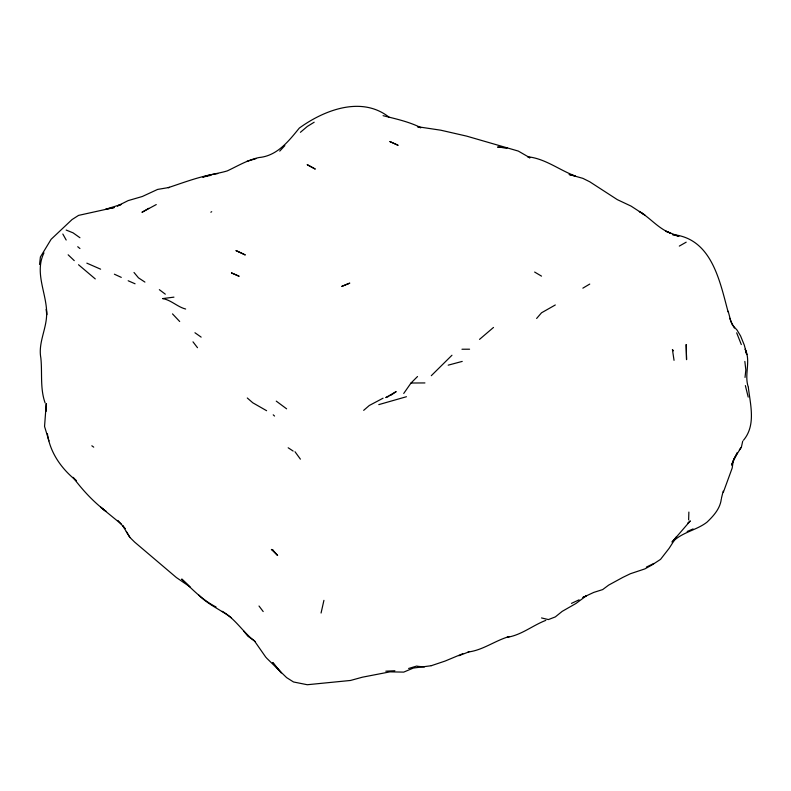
<?xml version="1.0" encoding="UTF-8"?>
<svg xmlns="http://www.w3.org/2000/svg" width="791" height="791" viewBox="0 0 791 791"><rect width="100%" height="100%" fill="white"/><g stroke="black" fill="none" stroke-linecap="round" stroke-linejoin="round"><path stroke-width="1.19" d="M46.096 411.429L46.254 403.568L44.553 426.448L48.943 440.913M688.635 519.885L688.872 512.064M745.023 377.436L745.834 369.941L744.845 361.418M39.55 264.461L40.4 256.996L51.108 239.307L72.03 219.572L78.566 215.389L114.388 207.469L105.767 209.229L121.28 204.414L117.394 205.986L128.172 200.598L142.301 196.504L157.597 189.425L169.501 187.408L168.275 187.635C184.59 182.246 200.568 176.047 217.733 173.585M321.067 613.035L323.924 600.349M733.306 460.451L732.189 468.054L723.37 492.21M741.464 446.796L742.739 441.091M721.303 498.973C720.215 508.583 713.601 515.88 706.867 522.278C696.713 530.089 683.305 531.938 673.724 540.817M721.461 498.122L723.192 491.152M43.97 252.863C34.013 273.291 47.242 293.955 46.669 314.947L46.323 309.241C48.607 325.961 37.652 341.346 40.865 358.076C42.388 373.026 39.955 388.43 45.087 402.886M734.127 458.642L731.497 465.078L737.41 452.59L734.127 458.642L741.305 447.231L739.358 449.911M743.51 440.201C756.107 425.212 750.362 404.794 748.326 387.293M403.736 393.453L411.013 383.022L417.519 376.536M536.624 318.457L541.519 312.791L555.302 304.97M279.727 151.111L284.859 145.613M431.293 375.695L451.958 355.248M493.495 327.444L479.524 339.379M363.672 410.351L369.288 405.496L383.071 398.199M687.844 522.98L690.325 520.864L672.004 542.102L676.572 536.782L669.087 548.381L660.554 559.356L651.754 565.11L644.863 568.907L630.358 573.742L622.863 577.371L608.684 585.093L602.673 589.582L593.774 592.4L582.858 597.472L586.151 595.949L575.967 603.474L562.193 611.364L555.302 616.921L548.41 619.571L541.519 617.939M300.402 132.315L307.294 126.461L314.175 122.219M390.853 395.302L396.182 391.585L385.79 397.576L388.915 396.331M582.858 288.161L589.75 284.068M148.837 208.29L141.945 212.314L156.262 204.562M210.841 212.206L211.711 211.701M679.311 246.09L686.192 242.175M431.293 665.696L445.076 661.068L462.784 653.692M646.385 567.088L653.86 563.449M571.468 603.385L579.091 599.825M389.123 117.236C361.734 95.582 324.389 109.919 299.324 128.063C288.666 141.154 277.147 155.906 259.062 157.528C247.603 159.93 237.686 166.021 227.264 170.905C219.216 173.367 210.742 174.188 202.783 177.085L210.841 175.345M687.181 531.493L693.084 528.932M545.8 620.381C532.57 625.434 521.457 635.104 507.08 637.319L509.275 636.528C495.087 640.552 482.718 650.35 468.035 652.011M458.849 655.729L468.944 651.863M378.77 404.626L406.436 396.726M462.221 361.408L448.2 365.165M246.832 161.394L255.908 158.684M408.64 668.474L416.857 666.022M266.518 658.013L286.619 677.62L293.51 681.971L307.294 684.729L350.522 680.458L362.407 677.195L389.963 671.856L403.736 672.113L413.357 668.049L431.115 665.745M424.935 382.933L411.013 383.022M173.951 297.139L162.62 298.593C171.192 299.997 177.332 306.898 185.648 309.034M385.79 671.193L394.887 670.748M461.964 349.236L469.577 349.207M417.519 666.279L424.401 666.971M383.071 115.674C395.905 118.897 408.67 121.636 420.693 127.559M420.782 127.806L417.519 126.708L440.814 130.208L466.631 136.121L518.313 151.081L529.832 157.725M66.167 230.052L73.059 232.841L79.94 237.725M86.832 263.146L100.615 269.177M128.172 280.765L135.063 283.781M114.388 274.2L121.28 277.374M529.792 157.864L527.745 156.756C545.385 158.625 559.217 170.055 575.225 175.978L569.075 174.475L582.858 178.351L589.75 181.782L617.306 199.629L631.08 206.115L644.863 215.073L639.316 211.434C650.281 217.97 658.33 228.54 670.57 233.167L665.528 231.11L678.886 236.321L672.419 234.551C711.811 238.19 719.751 281.141 728.125 311.99M266.607 410.707L252.774 402.787L247.286 397.992M216.032 606.964C202.723 600.221 192.233 589.364 181.712 579.042L190.176 586.981L176.393 577.549L134.658 542.112L129.872 537.386L122.664 525.629L125.126 528.655L117.899 520.429M534.637 272.055L541.519 276.138M144.921 282.09L138.484 277.849L134.005 272.48M288.171 447.775L293.154 451.068M231.506 617.86C220.827 609.831 208.082 604.66 198.679 594.98M255.127 641.55C243.153 632.493 235.599 618.997 222.241 611.334M194.952 332.754L201.151 337.124M286.619 408.828L276.257 401.126M91.835 445.788L93.724 447.152M159.347 289.674L165.319 294.173M95.276 278.926L78.527 264.738M77.726 246.723L79.94 248.542M121.28 524.077L100.615 507.179L106.024 511.372C93.378 501.791 82.531 490.044 73.059 477.339L76.391 480.76C61.609 468.964 50.08 452.798 47.401 433.775M273.221 414.84L274.556 416.046M68.155 254.811L74.255 260.635M172.507 313.889L179.686 321.502M197.503 347.704L192.984 341.841M673.477 350.809L672.419 349.553L674.041 360.32M243.519 630.862L247.929 636.271L254.218 640.601L265.954 657.42M259.003 606.015L263.195 611.552M294.994 451.72L300.402 459.156M126.283 531.493L129.872 537.386M62.825 234.027L66.187 240.039M734.424 328.067L730.904 321.551L728.185 311.268M736.668 332.833L741.305 344.56M729.786 318.298L732.298 324.804L737.014 330.035L740.564 335.938L744.351 345.222L746.734 354.556L745.211 349.167C751.055 361.24 744.074 374.469 748.197 386.819M745.369 385.583L748.197 397.092M348.327 283.633L341.732 286.431L349.79 283.129L348.327 283.633M502.107 147.462L497.618 147.086L507.08 147.937L502.107 147.462M238.961 276.178L231.506 272.915L238.961 276.178M397.942 145.218L389.963 141.599L397.942 145.218M315.105 168.987L307.294 164.716L315.105 168.987M272.846 550.032L271.382 549.448L277.621 555.49L272.846 550.032M238.398 251.657L235.916 250.549L245.289 254.959L238.398 251.657M281.181 672.765L272.846 662.7L281.181 672.765M686.548 359.579L686.192 344.639L686.548 359.579"/></g></svg>
